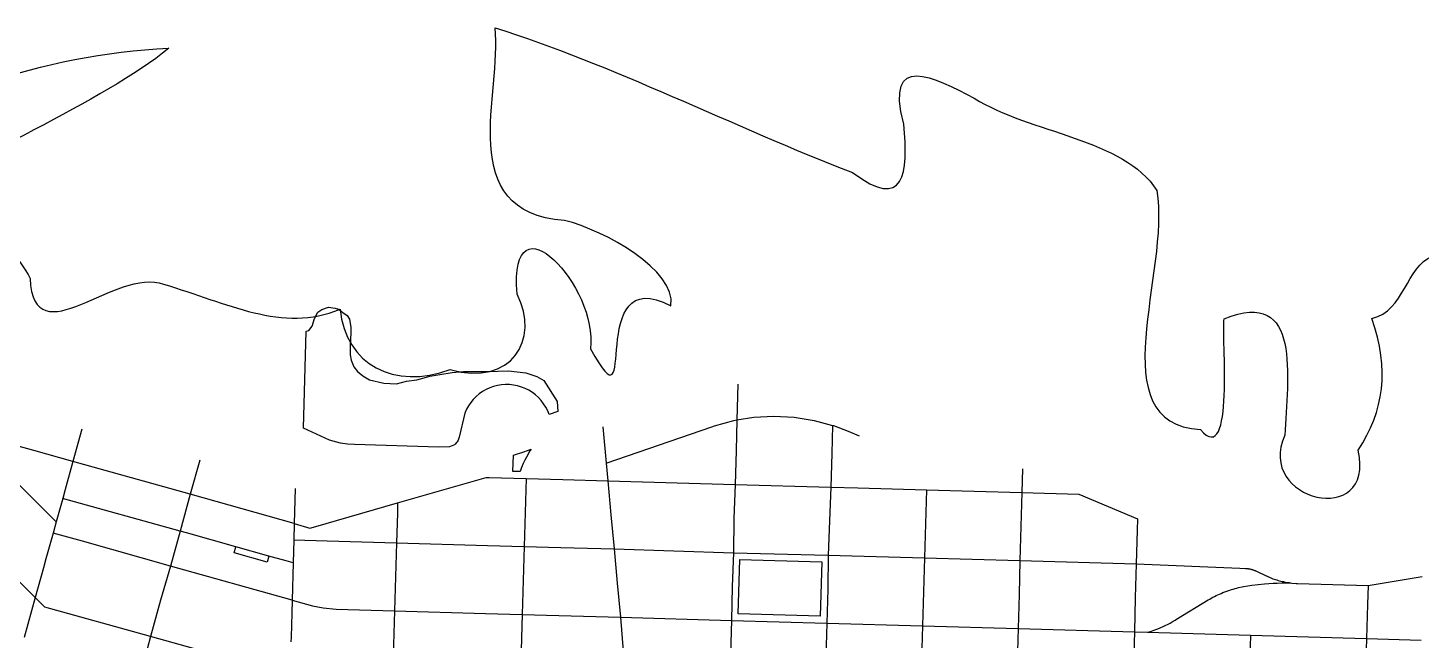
# Model space of a CAD drawing. Extents: x 1 to 394, y 101 to 384.
# Drawn here: x 253.81 to 299.68, y 304.55 to 324.7 of the extents above; entities that cross this region are included whole.
import ezdxf

# ---------------------------------------------------------------- set-up
doc = ezdxf.new("R2010")
doc.units = 0
doc.layers.get('0').update_dxf_attribs({"linetype": 'CONTINUOUS'})

msp = doc.modelspace()

# ---------------------------------------------------------------- linework, layer by layer
at = {"color": 3}
for points in [[(268.003929, 311.225926), (267.987585, 311.160448), (267.975328, 311.131805), (267.942641, 311.074509), (267.922212, 311.049952), (267.873077, 311.000848), (267.848562, 310.980388), (267.688962, 310.910813), (267.34111, 310.898535), (264.554183, 310.984474), (264.333191, 310.996752), (264.099931, 311.037673), (263.7398, 311.127709), (262.880389, 311.528763), (262.970382, 314.712649), (263.060376, 314.737206), (263.162732, 314.88044), (263.240468, 315.130076), (263.35506, 315.346974), (263.486017, 315.428827), (263.707009, 315.502487), (263.92799, 315.47793), (264.030346, 315.441095), (264.173581, 315.334693), (264.316816, 315.232379), (264.394552, 315.117792), (264.443687, 314.843601), (264.443687, 314.659444), (264.419172, 314.233834), (264.419172, 313.935089), (264.447773, 313.767301), (264.537767, 313.546312), (264.656445, 313.3908), (264.836505, 313.247566), (265.057497, 313.116609), (265.524028, 313.002022), (265.937359, 312.989744), (266.272943, 313.0675), (266.612603, 313.116604), (266.858152, 313.186179), (267.038212, 313.235282), (267.373797, 313.288482), (267.774849, 313.35396), (268.151344, 313.394882), (268.928902, 313.394882), (269.628703, 313.411256), (270.201644, 313.345778), (270.561775, 313.227099), (270.795035, 313.096142), (271.237019, 312.408619), (271.249277, 312.073043), (270.970989, 311.97073), (270.921854, 312.093502), (270.860461, 312.212181), (270.786811, 312.326768), (270.709075, 312.433171), (270.619082, 312.531389), (270.520917, 312.621424), (270.414517, 312.699181), (270.299935, 312.772841), (270.181247, 312.830138), (270.058482, 312.879241), (269.927526, 312.920163), (269.796569, 312.94472), (269.665612, 312.961094), (269.534656, 312.961094), (269.399603, 312.952923), (269.268646, 312.932462), (269.137689, 312.899723), (269.014915, 312.854705), (268.892151, 312.797409), (268.777558, 312.731931), (268.667062, 312.654174), (268.564811, 312.568235), (268.470627, 312.474114), (268.384719, 312.3718), (268.311069, 312.261305), (268.245591, 312.146718), (268.19237, 312.023946), (268.004117, 311.225928)], [(269.771844, 310.104609), (269.796359, 310.636621), (270.13603, 310.751208), (270.373386, 310.833061), (270.336509, 310.779862), (270.217831, 310.571149), (270.16461, 310.472932), (270.115475, 310.366529), (270.058168, 310.227388), (270.009033, 310.096431), (269.939469, 310.100517), (269.771677, 310.104603)], [(277.244559, 307.207192), (279.945546, 307.129435), (279.892326, 305.341057), (277.195435, 305.418813), (277.24457, 307.207191)]]:
    msp.add_lwpolyline(points, dxfattribs=at)
at = {"color": 4}
for points in [[(277.179081, 312.977472), (277.15048, 311.79477)], [(277.150438, 311.79477), (277.707004, 311.884805), (278.36997, 311.917544), (279.032935, 311.884805), (279.687719, 311.782491), (280.297485, 311.618795)], [(255.587598, 311.496024), (255.288849, 310.427909)], [(272.734735, 311.565596), (272.849327, 310.3788)], [(272.849327, 310.3788), (276.31968, 311.569688), (276.409673, 311.606523), (277.052178, 311.778404), (277.150344, 311.794779)], [(277.150438, 311.79477), (277.121732, 310.779855)], [(280.297485, 311.618796), (280.268884, 310.689822)], [(280.297485, 311.618796), (280.330171, 311.610625), (280.817173, 311.422375), (281.177304, 311.270957)], [(253.999743, 310.78804), (252.440541, 311.217741), (251.777575, 311.315959)], [(255.288849, 310.427909), (253.999743, 310.78804)], [(277.121784, 310.779855), (277.089098, 309.674908)], [(280.268842, 310.689822), (280.240241, 309.584875)], [(255.288849, 310.427909), (255.035118, 309.50712)], [(259.152072, 309.351608), (255.288849, 310.427909)], [(259.467186, 310.468833), (259.152072, 309.351608)], [(272.849327, 310.3788), (272.902548, 309.793587)], [(286.554764, 310.182365), (286.534303, 309.408902)], [(254.73638, 308.447188), (253.394074, 309.78131)], [(265.978196, 309.069233), (268.896069, 309.904082), (268.998425, 309.904082)], [(268.998383, 309.904082), (270.213818, 309.867246)], [(270.213818, 309.86725), (270.14834, 307.632801)], [(270.213818, 309.86725), (271.421082, 309.838608)], [(271.421082, 309.838603), (272.902527, 309.793586)], [(272.902527, 309.793587), (273.000692, 308.672271)], [(272.902527, 309.793587), (277.089045, 309.674908)], [(277.089045, 309.674908), (277.043996, 308.553591)], [(277.089045, 309.674908), (280.240199, 309.584872)], [(254.953276, 309.212467), (254.73638, 308.447188)], [(258.816498, 308.132074), (254.949179, 309.212467)], [(255.035118, 309.50712), (254.953296, 309.212467)], [(259.152072, 309.351608), (258.816498, 308.132074)], [(262.573322, 308.393987), (259.152072, 309.351608)], [(262.606061, 309.543951), (262.573374, 308.393987)], [(280.240199, 309.584875), (280.199236, 308.475835)], [(280.240199, 309.584875), (281.128243, 309.560318)], [(281.128243, 309.56032), (283.387246, 309.498938)], [(283.387246, 309.498934), (283.354559, 308.377618)], [(283.387246, 309.498934), (286.534303, 309.408899)], [(286.534303, 309.408902), (286.501616, 308.287585)], [(286.534303, 309.408902), (288.404533, 309.351606), (290.336144, 308.541312)], [(262.573322, 308.393987), (263.093052, 308.238476), (263.207634, 308.271215), (265.978196, 309.069233)], [(265.970003, 308.725471), (265.941403, 307.755574)], [(265.978196, 309.069233), (265.969815, 308.725471)], [(254.73638, 308.447188), (254.634024, 308.07478)], [(262.573322, 308.393987), (262.561064, 307.849699)], [(273.000744, 308.672271), (273.1031, 307.550953)], [(277.044038, 308.553591), (277.035657, 307.42409)], [(280.199267, 308.475835), (280.158304, 307.342242)], [(283.354507, 308.377618), (283.32182, 307.256301)], [(286.501564, 308.287585), (286.468877, 307.17036)], [(290.336144, 308.541314), (290.327763, 308.172998)], [(254.634066, 308.07478), (254.400795, 307.227655)], [(255.603963, 307.804682), (254.634066, 308.07478)], [(258.497289, 306.990295), (255.603963, 307.804682)], [(258.816498, 308.132074), (258.497289, 306.990295)], [(260.653978, 307.620525), (259.033394, 308.087057), (258.816498, 308.132075)], [(262.561043, 307.849699), (262.536528, 307.092605)], [(262.561043, 307.849699), (263.661897, 307.81696)], [(263.661897, 307.81696), (265.941361, 307.755578)], [(290.327951, 308.172998), (290.291179, 307.059865)], [(261.738467, 307.317687), (261.681161, 307.121252), (260.596682, 307.42409), (260.653989, 307.620525)], [(261.738467, 307.317687), (260.653978, 307.620525)], [(265.941361, 307.755574), (265.904483, 306.634256)], [(265.941361, 307.755574), (268.93699, 307.669635)], [(268.93699, 307.669633), (270.14834, 307.632798)], [(270.14834, 307.632801), (270.082861, 305.394261)], [(270.14834, 307.632801), (271.355603, 307.600062), (273.103058, 307.550958), (277.035845, 307.42409)], [(273.103058, 307.550953), (273.205309, 306.429637)], [(277.035845, 307.42409), (276.994882, 306.319142)], [(277.035845, 307.42409), (280.158346, 307.342236)], [(280.158346, 307.342242), (280.146088, 306.225016)], [(280.158346, 307.342242), (283.321768, 307.256303)], [(254.318953, 306.933002), (254.048857, 305.954919)], [(254.400795, 307.227655), (254.318953, 306.933002)], [(258.497289, 306.990295), (258.173993, 305.860793)], [(262.503747, 305.868979), (258.497289, 306.990295)], [(261.865328, 307.280855), (261.738467, 307.317691)], [(262.536486, 307.092605), (262.311408, 307.162179), (261.865328, 307.280859)], [(262.536486, 307.092605), (262.503799, 305.868979)], [(283.321768, 307.256301), (283.289081, 306.139076)], [(283.321768, 307.256301), (286.468825, 307.170362)], [(286.468825, 307.17036), (286.436138, 306.049044), (286.407485, 304.931819)], [(286.468825, 307.17036), (290.291126, 307.059865)], [(290.291126, 307.059865), (290.262421, 305.938549)], [(290.291126, 307.059865), (293.708279, 306.916632), (293.88834, 306.908461), (293.933389, 306.908461), (293.949732, 306.904375), (293.978438, 306.904375), (293.994781, 306.900289), (294.007039, 306.900289), (294.023382, 306.896203), (294.03564, 306.892117), (294.051983, 306.888031), (294.064241, 306.888031), (294.080584, 306.883946), (294.092842, 306.87986), (294.109185, 306.875774), (294.121443, 306.871688), (294.137786, 306.867602), (294.150044, 306.85943), (294.166387, 306.855345), (294.178644, 306.851259), (294.190902, 306.843087), (294.207245, 306.839001), (294.219503, 306.834915), (294.231761, 306.826744), (294.575517, 306.66714), (294.579707, 306.663054), (294.624756, 306.642593), (294.706578, 306.609854), (294.751627, 306.589394), (294.792591, 306.573019), (294.83764, 306.56074), (294.882689, 306.544365), (294.923652, 306.532087), (294.968701, 306.515712), (295.01375, 306.503434), (295.058799, 306.495262), (295.103848, 306.482983), (295.148898, 306.474812), (295.193947, 306.462533), (295.28394, 306.446158), (295.328989, 306.442072), (295.35759, 306.437987)], [(254.048857, 305.954919), (253.377699, 306.62198)], [(265.904525, 306.634256), (265.875924, 305.51294)], [(273.205362, 306.429637), (273.311772, 305.304227)], [(292.660626, 305.873071), (292.713847, 305.901714), (292.767067, 305.934453), (292.820288, 305.963096), (292.873509, 305.987653), (292.92673, 306.016296), (292.984036, 306.040853), (293.090436, 306.089956), (293.147743, 306.114513), (293.376917, 306.196366), (293.434224, 306.212741), (293.49153, 306.233202), (293.548837, 306.249577), (293.606144, 306.261855), (293.667536, 306.27823), (293.782129, 306.302787), (293.827178, 306.310959), (293.966317, 306.335516), (294.105455, 306.355976), (294.522883, 306.40508), (294.662021, 306.417358), (294.80116, 306.42553), (294.94031, 306.429616), (295.083545, 306.433702), (295.222684, 306.437788), (295.357726, 306.437788)], [(295.357506, 306.437821), (295.37385, 306.433735), (295.422985, 306.429649), (295.558038, 306.417371), (295.607173, 306.417371), (297.927537, 306.347789)], [(297.927537, 306.347789), (299.707731, 306.642442)], [(254.048857, 305.954919), (253.680533, 304.633074)], [(257.842505, 304.669906), (254.368056, 305.635711), (254.048857, 305.954919)], [(276.994924, 306.319142), (276.966323, 305.201918)], [(280.146067, 306.225016), (280.109295, 305.111884)], [(283.289028, 306.139076), (283.256342, 305.021852)], [(297.927537, 306.347789), (297.907108, 305.721652)], [(258.173993, 305.860793), (257.842505, 304.669906)], [(262.503747, 305.868979), (262.491489, 305.439276), (262.475146, 304.653536)], [(262.503747, 305.868979), (263.178991, 305.680728), (263.53094, 305.611153), (263.952453, 305.570232), (265.875882, 305.512936), (265.847281, 304.399808), (265.810362, 303.167997)], [(265.875882, 305.51294), (268.871512, 305.431087)], [(290.262473, 305.938549), (290.233872, 304.821325)], [(290.671718, 304.809048), (290.708491, 304.821326), (290.765797, 304.837701), (290.888572, 304.878622), (290.945879, 304.899083), (291.007271, 304.92364), (291.179149, 304.9973), (291.408323, 305.111888), (291.514734, 305.177366), (291.57204, 305.210105), (291.625261, 305.242844), (292.660647, 305.873074)], [(297.907076, 305.721652), (297.878371, 304.604427)], [(268.871512, 305.431092), (270.082861, 305.394256)], [(270.082861, 305.394261), (270.017383, 303.049316)], [(270.082861, 305.394261), (271.290125, 305.361521)], [(271.290125, 305.361521), (273.311772, 305.304225)], [(273.311772, 305.304227), (276.966281, 305.201914)], [(273.311772, 305.304227), (273.409937, 304.182911)], [(276.966281, 305.201918), (276.933594, 304.084694)], [(276.966281, 305.201918), (280.109242, 305.111882)], [(280.109242, 305.111884), (280.080537, 303.99466)], [(280.109242, 305.111884), (283.256289, 305.021849)], [(257.842505, 304.669906), (257.547853, 303.552681)], [(262.438269, 303.388985), (257.842505, 304.669906)], [(262.475104, 304.653536), (262.466723, 304.493933)], [(283.256289, 305.021852), (283.227688, 303.904628)], [(283.256289, 305.021852), (286.407443, 304.931817)], [(286.407443, 304.931819), (286.374756, 303.814595)], [(286.407443, 304.931819), (290.23383, 304.821325)], [(290.23383, 304.821325), (290.201091, 303.7041)], [(290.23383, 304.821325), (290.671718, 304.809047)], [(290.671718, 304.809048), (294.056132, 304.719012)], [(294.056132, 304.719014), (294.023393, 303.597698)], [(294.056132, 304.719014), (297.878423, 304.604427)], [(297.878423, 304.604427), (297.845736, 303.483111)], [(297.878423, 304.604427), (299.674992, 304.551227)]]:
    msp.add_lwpolyline(points, dxfattribs=at)
at = {"color": 1}
for points in [[(271.47644, 318.363079), (267.802507, 318.60852), (269.435935, 322.602394), (269.186866, 324.698119)], [(269.186866, 324.698119), (272.952573, 323.532335), (277.052817, 321.438654), (280.952184, 319.938524)], [(246.867966, 320.078012), (250.377879, 322.420521), (254.221877, 323.832894), (258.449034, 324.027086)], [(258.449034, 324.027086), (256.271873, 322.261584), (251.924729, 320.44663), (249.008291, 318.584179)], [(282.639294, 321.534562), (282.014055, 323.936408), (283.632334, 323.068058), (284.96452, 322.385806)], [(284.96452, 322.385806), (286.787291, 321.232919), (289.914432, 321.04883), (290.971399, 319.349348)], [(280.952184, 319.938524), (282.677534, 318.647305), (282.803829, 319.909012), (282.639294, 321.534562)], [(269.912555, 315.936413), (269.63743, 319.350216), (272.606586, 316.143251), (272.323698, 314.139818)], [(290.971399, 319.349348), (291.434934, 316.687982), (289.061212, 311.68489), (292.406706, 311.479683)], [(252.613184, 317.250089), (252.090049, 318.932699), (253.597025, 317.065314), (253.878571, 316.452108)], [(274.979176, 315.555762), (275.142012, 316.729909), (272.818358, 318.026267), (271.47644, 318.363079)], [(272.323698, 314.139818), (274.003098, 311.13063), (272.102486, 317.051385), (274.979176, 315.555762)], [(298.052344, 315.138196), (299.14358, 315.384027), (299.169855, 316.844386), (300.044856, 317.188443)], [(253.878571, 316.452108), (254.000277, 313.81686), (256.744711, 316.858702), (258.27373, 316.263869)], [(258.27373, 316.263869), (260.360792, 315.651024), (262.191221, 314.646831), (264.084457, 315.441419)], [(293.192279, 315.121918), (295.772451, 316.186617), (295.262096, 313.177524), (295.190227, 311.291394)], [(267.706343, 313.452459), (269.7313, 312.892809), (270.674105, 314.428827), (269.912555, 315.936413)], [(264.084457, 315.441419), (264.264518, 313.623372), (265.87934, 312.775833), (267.706343, 313.452459)], [(292.406706, 311.479683), (293.552546, 310.161699), (293.092647, 314.586214), (293.192279, 315.121918)], [(297.600491, 310.800265), (298.460101, 312.098268), (298.636924, 313.454678), (298.052344, 315.138196)], [(295.190227, 311.291394), (294.193427, 309.141362), (298.183866, 308.188828), (297.600491, 310.800265)]]:
    msp.add_open_spline(points, degree=3, dxfattribs=at)

doc.saveas('drawing.dxf')
